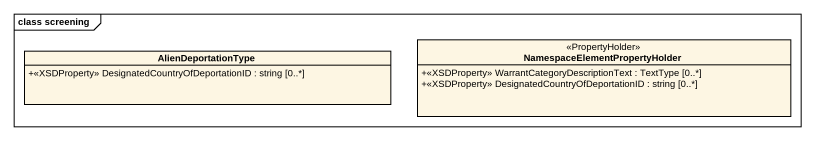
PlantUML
@startuml
mainframe class screening
hide circle
hide empty members
skinparam classAttributeIconSize 0
class "NamespaceElementPropertyHolder" as NamespaceElementPropertyHold <<PropertyHolder>> {
  +<<XSDProperty>> WarrantCategoryDescriptionText : TextType [0..*]
  +<<XSDProperty>> DesignatedCountryOfDeportationID : string [0..*]
}
class AlienDeportationType {
  +<<XSDProperty>> DesignatedCountryOfDeportationID : string [0..*]
}
@enduml
